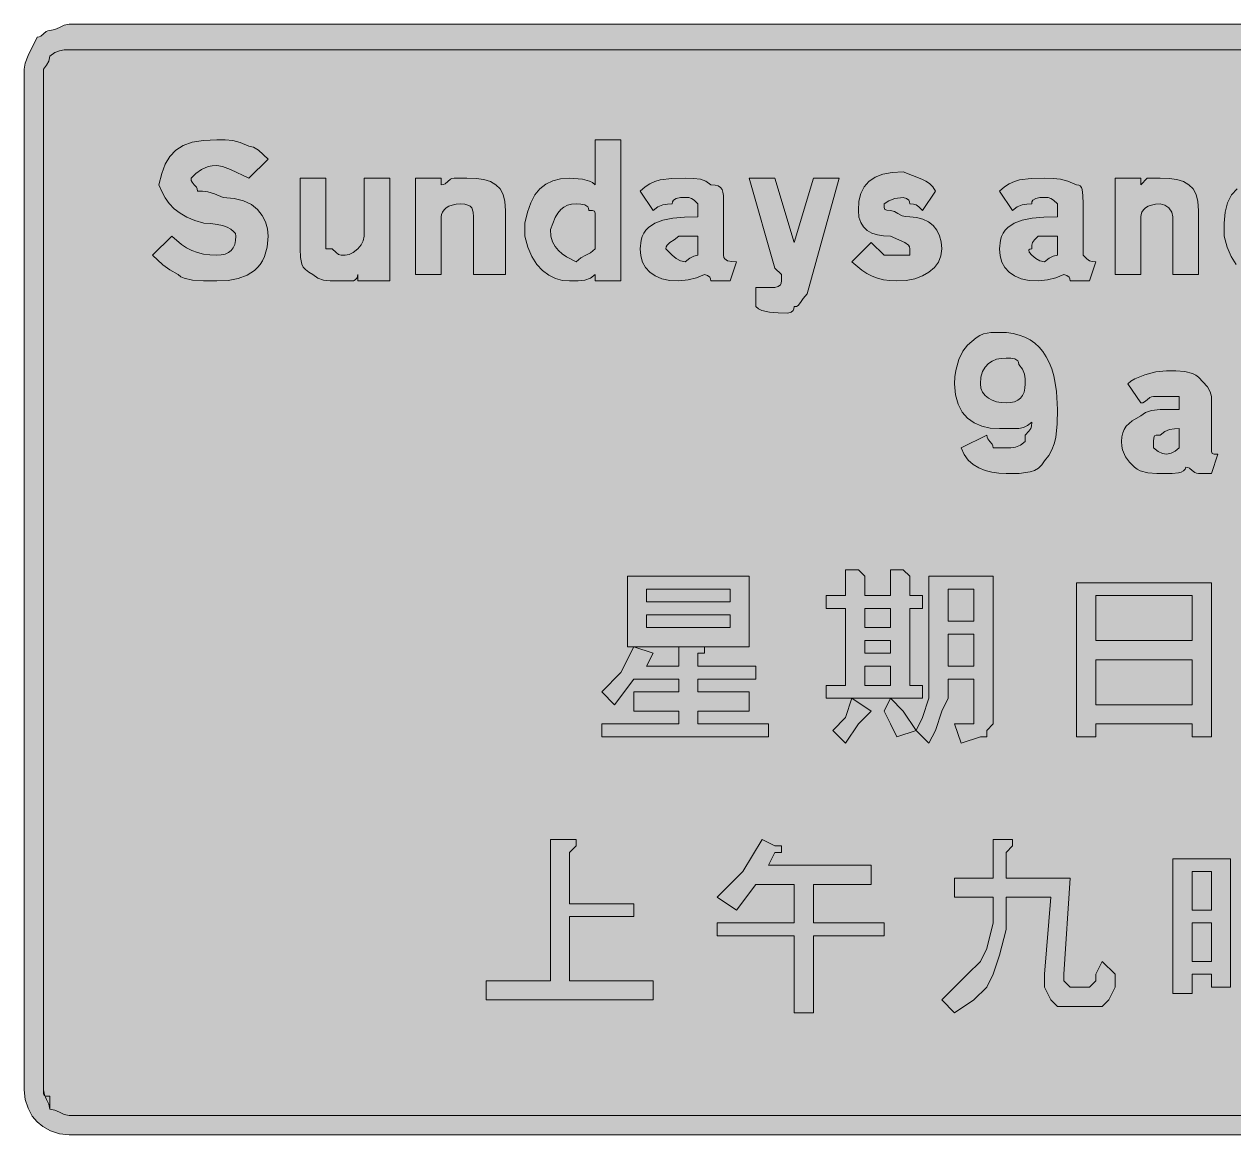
# Model space of a CAD drawing. Header units: metres. Extents: x 12 to 556, y 31 to 238.
# Drawn here: x 12.2 to 238.3, y 30.7 to 238.3 of the extents above; entities that cross this region are included whole.
import ezdxf

# ---------------------------------------------------------------- set-up
doc = ezdxf.new("R2010")
doc.units = ezdxf.units.M
doc.layers.add('FILL_BLACK_000000', color=7, linetype='Continuous', true_color=0x000000)
doc.layers.add('FILL_WHITE_FFFFFF', color=7, linetype='Continuous', true_color=0xffffff)

msp = doc.modelspace()

# ---------------------------------------------------------------- hatches: boundary and pattern name
at = {"layer": 'FILL_BLACK_000000', "true_color": 0x000000}
h = msp.add_hatch(color=7, dxfattribs=at)
h.dxf.hatch_style = 1
h.paths.add_polyline_path([(548.25, 238.13), (549.15, 237.72), (550.05, 237.31), (550.95, 237.12), (551.7, 236.52), (552.47, 236.11), (553.35, 235.92), (554.04, 235.02), (554.4, 234.12), (554.53, 233.22), (554.55, 232.32), (555.24, 231.44), (555.6, 230.67), (555.75, 229.92), (555.75, 39.12), (555.54, 37.34), (555, 35.67), (554.23, 34.23), (553.35, 33.12), (552.24, 32.24), (550.8, 31.47), (549.13, 30.93), (547.35, 30.72), (20.55, 30.72), (18.77, 30.93), (17.1, 31.47), (15.66, 32.24), (14.55, 33.12), (13.67, 34.23), (12.9, 35.67), (12.36, 37.34), (12.15, 39.12), (12.15, 229.92), (12.36, 231.03), (12.9, 232.47), (14.55, 235.92), (14.95, 235.97), (15.26, 236.11), (15.75, 236.52), (16.24, 236.93), (16.55, 237.07), (16.95, 237.12), (17.85, 237.31), (18.75, 237.72), (19.65, 238.13), (20.55, 238.32), (547.35, 238.32), (548.25, 238.13)])
h.paths.add_polyline_path([(18.75, 233.37), (17.85, 233.01), (16.95, 232.32), (16.76, 231.44), (16.35, 230.67), (15.75, 229.92), (15.75, 39.12), (15.77, 38.43), (15.9, 38.07), (16.26, 37.94), (16.95, 37.92), (16.95, 35.52), (17.85, 35.33), (18.75, 34.92), (19.65, 34.51), (20.55, 34.32), (547.35, 34.32), (548.55, 35.52), (549.75, 35.52), (550.44, 36.42), (550.8, 37.32), (550.93, 38.22), (550.95, 39.12), (550.95, 229.92), (550.8, 230.67), (550.44, 231.44), (549.75, 232.32), (549.7, 232.72), (549.54, 233.01), (549, 233.37), (548.23, 233.5), (547.35, 233.52), (20.55, 233.52), (19.65, 233.5), (18.75, 233.37)], flags=16)
h = msp.add_hatch(color=7, dxfattribs=at)
h.dxf.hatch_style = 1
h.paths.add_polyline_path([(43.4, 209.12), (43.54, 208.81), (43.95, 208.32), (44.36, 207.83), (44.5, 207.52), (44.55, 207.12), (45.47, 207.1), (46.5, 206.97), (47.76, 206.61), (49.35, 205.92), (51.43, 205.76), (53.19, 205.3), (54.64, 204.59), (55.8, 203.67), (56.67, 202.58), (57.28, 201.36), (57.64, 200.06), (57.75, 198.72), (57.58, 196.64), (57.09, 194.88), (56.73, 194.11), (56.29, 193.43), (55.78, 192.81), (55.2, 192.27), (53.82, 191.4), (52.18, 190.79), (50.29, 190.43), (48.15, 190.32), (45.67, 190.34), (43.65, 190.47), (42.07, 190.83), (41.46, 191.12), (40.95, 191.52), (39.36, 192.42), (38.1, 193.32), (36.15, 195.12), (39.75, 198.72), (41.57, 197.14), (42.51, 196.53), (43.5, 196.02), (44.54, 195.63), (45.66, 195.34), (46.85, 195.18), (48.15, 195.12), (48.99, 195.18), (49.72, 195.34), (50.34, 195.63), (50.85, 196.02), (51.24, 196.53), (51.52, 197.14), (51.69, 197.88), (51.75, 198.72), (51.64, 199.17), (51.32, 199.6), (50.8, 200.01), (50.1, 200.37), (49.23, 200.68), (48.21, 200.91), (47.04, 201.07), (45.75, 201.12), (44.06, 201.63), (42.58, 202.24), (41.3, 202.98), (40.2, 203.82), (39.27, 204.78), (38.49, 205.84), (37.86, 207.03), (37.35, 208.32), (37.86, 210.4), (38.53, 212.16), (39.4, 213.61), (40.5, 214.77), (41.89, 215.64), (43.59, 216.25), (45.67, 216.61), (48.15, 216.72), (49.76, 216.7), (51.15, 216.57), (52.54, 216.21), (54.15, 215.52), (55.05, 215.31), (55.95, 214.77), (57.75, 213.12), (54.15, 209.52), (50.7, 211.17), (49.26, 211.71), (48.15, 211.92), (47.3, 211.87), (46.56, 211.71), (45.3, 211.17), (44.27, 210.4), (43.35, 209.52), (43.4, 209.12)])
h = msp.add_hatch(color=7, dxfattribs=at)
h.dxf.hatch_style = 1
h.paths.add_polyline_path([(123.75, 216.72), (123.75, 190.32), (118.95, 190.32), (118.95, 191.52), (118.03, 190.83), (117, 190.47), (115.74, 190.34), (114.15, 190.32), (112.8, 190.43), (111.49, 190.79), (110.23, 191.4), (109.05, 192.27), (107.99, 193.43), (107.06, 194.88), (106.31, 196.64), (105.75, 198.72), (105.75, 199.92), (105.75, 201.12), (106.26, 203.2), (106.89, 204.96), (107.67, 206.41), (108.6, 207.57), (109.7, 208.44), (110.98, 209.05), (112.46, 209.41), (114.15, 209.52), (116.55, 209.37), (117.86, 209.01), (118.45, 208.72), (118.95, 208.32), (118.95, 216.72), (123.75, 216.72)])
h.paths.add_polyline_path([(118.95, 202.32), (118.93, 203.01), (118.8, 203.37), (118.44, 203.5), (117.75, 203.52), (117.7, 203.92), (117.54, 204.21), (117, 204.57), (116.23, 204.7), (115.35, 204.72), (114.5, 204.66), (113.76, 204.48), (113.09, 204.15), (112.5, 203.67), (111.96, 203.02), (111.47, 202.19), (110.55, 199.92), (110.66, 198.68), (110.96, 197.63), (111.44, 196.76), (112.05, 196.02), (112.78, 195.4), (113.59, 194.86), (115.35, 193.92), (116.25, 194.63), (117.15, 195.12), (118.05, 195.61), (118.95, 196.32), (118.95, 201.12), (118.95, 202.32)], flags=16)
h = msp.add_hatch(color=7, dxfattribs=at)
h.dxf.hatch_style = 1
h.paths.add_polyline_path([(254.55, 216.72), (254.55, 190.32), (249.75, 190.32), (249.75, 191.52), (248.83, 190.83), (247.8, 190.47), (246.54, 190.34), (244.95, 190.32), (243.6, 190.43), (242.29, 190.79), (241.03, 191.4), (239.85, 192.27), (238.79, 193.43), (237.86, 194.88), (237.11, 196.64), (236.55, 198.72), (236.55, 199.92), (236.55, 201.12), (236.71, 203.2), (237.19, 204.96), (237.94, 206.41), (238.95, 207.57), (240.18, 208.44), (241.61, 209.05), (243.21, 209.41), (244.95, 209.52), (245.87, 209.5), (246.9, 209.37), (248.16, 209.01), (249.75, 208.32), (249.75, 216.72), (254.55, 216.72)])
h.paths.add_polyline_path([(249.75, 202.32), (249.7, 202.72), (249.56, 203.01), (249.15, 203.37), (248.55, 203.52), (247.84, 204.21), (247.35, 204.57), (246.86, 204.7), (246.15, 204.72), (244.91, 204.66), (243.88, 204.48), (243.05, 204.15), (242.4, 203.67), (241.92, 203.02), (241.59, 202.19), (241.41, 201.16), (241.35, 199.92), (241.41, 198.68), (241.59, 197.63), (241.92, 196.76), (242.4, 196.02), (243.05, 195.4), (243.88, 194.86), (244.91, 194.37), (246.15, 193.92), (247.05, 194.63), (247.95, 195.12), (248.85, 195.61), (249.75, 196.32), (249.75, 201.12), (249.75, 202.32)], flags=16)
h = msp.add_hatch(color=7, dxfattribs=at)
h.dxf.hatch_style = 1
h.paths.add_polyline_path([(183.59, 195.03), (183.11, 193.86), (182.36, 192.84), (181.35, 191.97), (180.12, 191.27), (178.69, 190.75), (177.09, 190.43), (175.35, 190.32), (174.05, 190.38), (172.86, 190.54), (171.74, 190.83), (170.7, 191.22), (169.71, 191.73), (168.77, 192.34), (166.95, 193.92), (170.55, 197.52), (172.95, 195.12), (175.35, 195.12), (177.75, 195.12), (177.75, 196.32), (177.69, 196.72), (177.52, 197.03), (176.85, 197.52), (174.15, 198.72), (172.86, 198.78), (171.69, 198.96), (170.67, 199.29), (169.8, 199.77), (169.1, 200.42), (168.58, 201.25), (168.26, 202.28), (168.15, 203.52), (168.26, 205.21), (168.62, 206.67), (169.23, 207.91), (170.1, 208.92), (171.26, 209.71), (172.71, 210.27), (174.47, 210.61), (176.55, 210.72), (180, 209.37), (180.76, 209), (181.44, 208.53), (182.05, 207.91), (182.55, 207.12), (180.15, 203.52), (179.44, 204.21), (178.95, 204.57), (178.46, 204.7), (177.75, 204.72), (177.7, 205.12), (177.56, 205.41), (177.15, 205.77), (176.55, 205.92), (174.97, 205.73), (173.85, 205.32), (172.95, 204.72), (172.97, 204.03), (173.1, 203.67), (173.46, 203.54), (174.15, 203.52), (174.88, 203.33), (175.5, 202.92), (176.34, 202.51), (176.96, 202.37), (177.75, 202.32), (179.04, 202.21), (180.21, 201.89), (181.23, 201.37), (182.1, 200.67), (182.8, 199.8), (183.32, 198.78), (183.64, 197.61), (183.75, 196.32), (183.59, 195.03)])
h = msp.add_hatch(color=7, dxfattribs=at)
h.dxf.hatch_style = 1
h.paths.add_polyline_path([(80.55, 209.52), (80.55, 190.32), (74.55, 190.32), (74.55, 191.52), (74.4, 190.92), (74.04, 190.51), (73.75, 190.37), (73.35, 190.32), (70.95, 190.32), (69.36, 190.34), (68.1, 190.47), (67.07, 190.83), (66.15, 191.52), (65.36, 191.97), (64.76, 192.44), (64.34, 192.93), (64.05, 193.47), (63.79, 194.73), (63.75, 196.32), (63.75, 209.52), (68.55, 209.52), (68.55, 197.52), (68.55, 196.32), (69.75, 196.32), (70.46, 195.63), (70.95, 195.27), (71.44, 195.14), (72.15, 195.12), (72.9, 195.27), (73.67, 195.63), (74.55, 196.32), (75.15, 197.07), (75.56, 197.84), (75.75, 198.72), (75.75, 209.52), (80.55, 209.52)])
h = msp.add_hatch(color=7, dxfattribs=at)
h.dxf.hatch_style = 1
h.paths.add_polyline_path([(96.15, 191.52), (96.15, 201.12), (96.15, 202.32), (96.11, 203.2), (95.85, 203.97), (95.56, 204.28), (95.14, 204.51), (94.54, 204.67), (93.75, 204.72), (92.91, 204.67), (92.17, 204.51), (91.56, 204.28), (91.05, 203.97), (90.66, 203.61), (90.37, 203.2), (90.21, 202.77), (90.15, 202.32), (90.15, 191.52), (85.35, 191.52), (85.35, 209.52), (90.15, 209.52), (90.15, 208.32), (90.55, 208.37), (90.86, 208.51), (91.35, 208.92), (91.84, 209.33), (92.15, 209.47), (92.55, 209.52), (94.95, 209.52), (96.64, 209.46), (98.1, 209.26), (99.34, 208.89), (100.35, 208.32), (101.14, 207.53), (101.7, 206.48), (102.04, 205.16), (102.15, 203.52), (102.15, 191.52), (96.15, 191.52)])
h = msp.add_hatch(color=7, dxfattribs=at)
h.dxf.hatch_style = 1
h.paths.add_polyline_path([(140.55, 190.32), (140.5, 190.72), (140.36, 191.01), (139.95, 191.37), (139.35, 191.52), (137.85, 190.92), (136.31, 190.51), (134.55, 190.32), (132.86, 190.43), (131.4, 190.75), (130.16, 191.27), (129.15, 191.97), (128.36, 192.84), (127.8, 193.86), (127.46, 195.03), (127.35, 196.32), (127.52, 197.96), (127.73, 198.66), (128.02, 199.28), (128.4, 199.84), (128.87, 200.33), (130.05, 201.12), (131.57, 201.69), (133.42, 202.06), (135.62, 202.26), (138.15, 202.32), (138.15, 203.52), (138.15, 204.72), (137.44, 205.41), (136.95, 205.77), (136.46, 205.9), (135.75, 205.92), (134.87, 205.9), (134.1, 205.77), (133.56, 205.41), (133.4, 205.12), (133.35, 204.72), (132.45, 204.7), (131.55, 204.57), (130.65, 204.21), (129.75, 203.52), (127.35, 207.12), (128.25, 207.91), (129.17, 208.51), (130.11, 208.93), (131.1, 209.22), (133.26, 209.48), (135.75, 209.52), (137.34, 209.5), (138.6, 209.37), (139.63, 209.01), (140.55, 208.32), (141.34, 208.26), (141.94, 208.09), (142.36, 207.81), (142.65, 207.42), (142.82, 206.91), (142.91, 206.29), (142.95, 204.72), (142.95, 195.12), (143, 194.72), (143.16, 194.43), (143.7, 194.07), (144.47, 193.94), (145.35, 193.92), (144.15, 190.32), (140.55, 190.32)])
h.paths.add_polyline_path([(134.1, 194.52), (134.87, 194.11), (135.75, 193.92), (136.63, 194.61), (137.4, 194.97), (138.15, 195.12), (138.15, 198.72), (134.55, 198.72), (133.67, 198.01), (132.9, 197.52), (132.36, 197.03), (132.2, 196.72), (132.15, 196.32), (133.35, 195.12), (134.1, 194.52)], flags=16)
h = msp.add_hatch(color=7, dxfattribs=at)
h.dxf.hatch_style = 1
h.paths.add_polyline_path([(158.55, 187.92), (157.84, 187.04), (157.35, 186.27), (156.86, 185.73), (156.55, 185.57), (156.15, 185.52), (156.1, 185.12), (155.96, 184.83), (155.55, 184.47), (154.95, 184.32), (153.17, 184.34), (151.5, 184.47), (150.06, 184.83), (149.45, 185.12), (148.95, 185.52), (148.95, 189.12), (151.35, 189.12), (152.55, 189.12), (153.15, 189.27), (153.56, 189.63), (153.7, 189.92), (153.75, 190.32), (153.75, 191.52), (152.55, 192.72), (147.75, 209.52), (152.55, 209.52), (156.15, 197.52), (159.75, 209.52), (164.55, 209.52), (158.55, 187.92)])
h = msp.add_hatch(color=7, dxfattribs=at)
h.dxf.hatch_style = 1
h.paths.add_polyline_path([(207.75, 190.32), (207.7, 190.72), (207.56, 191.01), (207.15, 191.37), (206.55, 191.52), (205.05, 190.92), (203.51, 190.51), (201.75, 190.32), (200.06, 190.43), (198.6, 190.75), (197.36, 191.27), (196.35, 191.97), (195.56, 192.84), (195, 193.86), (194.66, 195.03), (194.55, 196.32), (194.72, 197.96), (194.93, 198.66), (195.22, 199.28), (195.6, 199.84), (196.07, 200.33), (197.25, 201.12), (198.77, 201.69), (200.62, 202.06), (202.82, 202.26), (205.35, 202.32), (205.35, 203.52), (205.35, 204.72), (204.64, 205.41), (204.15, 205.77), (203.66, 205.9), (202.95, 205.92), (202.07, 205.9), (201.3, 205.77), (200.76, 205.41), (200.6, 205.12), (200.55, 204.72), (199.65, 204.7), (198.75, 204.57), (197.85, 204.21), (196.95, 203.52), (194.55, 207.12), (195.45, 207.91), (196.37, 208.51), (197.31, 208.93), (198.3, 209.22), (200.46, 209.48), (202.95, 209.52), (204.56, 209.5), (205.95, 209.37), (207.34, 209.01), (208.95, 208.32), (209.35, 208.26), (209.64, 208.09), (209.86, 207.81), (210, 207.42), (210.13, 206.29), (210.15, 204.72), (210.15, 195.12), (210.86, 194.43), (211.35, 194.07), (211.84, 193.94), (212.55, 193.92), (211.35, 190.32), (207.75, 190.32)])
h.paths.add_polyline_path([(200.04, 196.13), (200.1, 195.72), (200.55, 195.12), (201.3, 194.52), (202.07, 194.11), (202.95, 193.92), (203.83, 194.61), (204.6, 194.97), (205.35, 195.12), (205.35, 198.72), (201.75, 198.72), (201.06, 198.01), (200.7, 197.52), (200.57, 197.03), (200.55, 196.32), (200.21, 196.27), (200.04, 196.13)], flags=16)
h = msp.add_hatch(color=7, dxfattribs=at)
h.dxf.hatch_style = 1
h.paths.add_polyline_path([(226.95, 191.52), (226.95, 201.12), (226.95, 202.32), (226.74, 203.2), (226.2, 203.97), (225.43, 204.51), (224.55, 204.72), (223.71, 204.67), (222.97, 204.51), (222.36, 204.28), (221.85, 203.97), (221.46, 203.61), (221.17, 203.2), (221.01, 202.77), (220.95, 202.32), (220.95, 191.52), (216.15, 191.52), (216.15, 209.52), (220.95, 209.52), (220.95, 208.32), (222.15, 209.52), (224.55, 209.52), (226.24, 209.46), (227.7, 209.26), (228.94, 208.89), (229.95, 208.32), (230.74, 207.53), (231.3, 206.48), (231.64, 205.16), (231.75, 203.52), (231.75, 191.52), (226.95, 191.52)])
h = msp.add_hatch(color=7, dxfattribs=at)
h.dxf.hatch_style = 1
h.paths.add_polyline_path([(192.2, 161.12), (192.34, 160.81), (192.75, 160.32), (193.16, 159.83), (193.3, 159.52), (193.35, 159.12), (195.75, 159.12), (196.65, 159.14), (197.55, 159.27), (198.45, 159.63), (199.35, 160.32), (199.35, 161.52), (200.04, 162.23), (200.4, 162.72), (200.53, 163.21), (200.55, 163.92), (199.8, 163.32), (199.03, 162.91), (198.15, 162.72), (194.55, 162.72), (192.81, 162.83), (191.21, 163.19), (189.78, 163.8), (188.55, 164.67), (187.54, 165.83), (186.79, 167.28), (186.31, 169.04), (186.15, 171.12), (186.2, 172.41), (186.36, 173.59), (186.9, 175.62), (187.67, 177.19), (188.55, 178.32), (190.16, 179.71), (190.87, 180.13), (191.55, 180.42), (192.94, 180.68), (194.55, 180.72), (195.86, 180.66), (197.08, 180.49), (198.22, 180.21), (199.27, 179.82), (200.25, 179.31), (201.13, 178.69), (201.93, 177.96), (202.65, 177.12), (203.28, 176.16), (203.83, 175.09), (204.3, 173.91), (204.67, 172.62), (204.97, 171.21), (205.18, 169.69), (205.35, 166.32), (205.31, 163.64), (205.05, 161.07), (204.76, 159.86), (204.34, 158.73), (203.74, 157.67), (202.95, 156.72), (202.44, 155.93), (201.82, 155.33), (201.09, 154.91), (200.25, 154.62), (198.22, 154.36), (195.75, 154.32), (194.4, 154.38), (193.09, 154.56), (191.83, 154.89), (190.65, 155.37), (189.59, 156.02), (188.66, 156.85), (187.91, 157.88), (187.35, 159.12), (192.15, 161.52), (192.2, 161.12)])
h.paths.add_polyline_path([(193.99, 175.68), (193.18, 175.35), (192.45, 174.87), (191.84, 174.22), (191.36, 173.39), (191.06, 172.36), (190.95, 171.12), (191.06, 170.28), (191.36, 169.54), (191.84, 168.93), (192.45, 168.42), (193.18, 168.03), (193.99, 167.74), (194.85, 167.58), (195.75, 167.52), (196.59, 167.58), (197.32, 167.74), (197.94, 168.03), (198.45, 168.42), (198.84, 168.93), (199.12, 169.54), (199.29, 170.28), (199.35, 171.12), (199.33, 172.02), (199.2, 172.92), (198.84, 173.82), (198.15, 174.72), (198.1, 175.12), (197.94, 175.41), (197.4, 175.77), (196.63, 175.9), (195.75, 175.92), (194.85, 175.86), (193.99, 175.68)], flags=16)
h = msp.add_hatch(color=7, dxfattribs=at)
h.dxf.hatch_style = 1
h.paths.add_polyline_path([(231.75, 154.32), (231.35, 154.37), (231.04, 154.51), (230.55, 154.92), (230.06, 155.33), (229.75, 155.47), (229.35, 155.52), (229.24, 155.12), (228.96, 154.83), (228.53, 154.61), (228, 154.47), (226.82, 154.34), (225.75, 154.32), (223.97, 154.34), (222.3, 154.47), (220.86, 154.83), (220.25, 155.12), (219.75, 155.52), (218.87, 156.44), (218.1, 157.47), (217.56, 158.73), (217.4, 159.47), (217.35, 160.32), (217.41, 161.17), (217.57, 161.91), (217.86, 162.58), (218.25, 163.17), (218.76, 163.71), (219.37, 164.2), (220.95, 165.12), (221.85, 165.72), (222.97, 166.13), (224.55, 166.32), (228.15, 166.32), (228.15, 167.52), (228.15, 168.72), (226.95, 168.72), (223.35, 168.72), (222.95, 168.67), (222.64, 168.53), (222.15, 168.12), (221.66, 167.71), (221.35, 167.57), (220.95, 167.52), (218.55, 171.12), (219.11, 171.57), (219.84, 172), (221.7, 172.77), (223.78, 173.31), (225.75, 173.52), (227.53, 173.5), (229.2, 173.37), (230.64, 173.01), (231.25, 172.72), (231.75, 172.32), (233.4, 170.52), (233.94, 169.62), (234.15, 168.72), (234.15, 159.12), (234.17, 158.43), (234.3, 158.07), (234.66, 157.94), (235.35, 157.92), (234.15, 154.32), (231.75, 154.32)])
h.paths.add_polyline_path([(224.23, 158.43), (225, 158.07), (225.75, 157.92), (226.63, 158.11), (227.4, 158.52), (228.15, 159.12), (228.15, 162.72), (227.25, 162.7), (226.35, 162.57), (225.45, 162.21), (224.55, 161.52), (223.86, 161.5), (223.5, 161.37), (223.37, 161.01), (223.35, 160.32), (223.35, 159.12), (224.23, 158.43)], flags=16)
h = msp.add_hatch(color=7, dxfattribs=at)
h.dxf.hatch_style = 1
h.paths.add_polyline_path([(169.35, 135.12), (169.35, 133.92), (169.35, 131.52), (174.15, 131.52), (174.15, 136.32), (176.55, 136.32), (177.75, 135.12), (177.75, 133.92), (177.75, 131.52), (180.15, 131.52), (180.15, 129.12), (177.75, 129.12), (177.75, 114.72), (180.15, 114.72), (180.15, 112.32), (162.15, 112.32), (162.15, 114.72), (165.75, 114.72), (165.75, 129.12), (162.15, 129.12), (162.15, 131.52), (165.75, 131.52), (165.75, 136.32), (168.15, 136.32), (169.35, 135.12)])
h.paths.add_polyline_path([(169.35, 120.72), (174.15, 120.72), (174.15, 123.12), (169.35, 123.12), (169.35, 120.72)], flags=16)
h.paths.add_polyline_path([(169.35, 118.32), (169.35, 114.72), (174.15, 114.72), (174.15, 118.32), (169.35, 118.32)], flags=16)
h.paths.add_polyline_path([(174.15, 129.12), (169.35, 129.12), (169.35, 125.52), (174.15, 125.52), (174.15, 129.12)], flags=16)
h = msp.add_hatch(color=7, dxfattribs=at)
h.dxf.hatch_style = 1
h.paths.add_polyline_path([(124.95, 135.12), (147.75, 135.12), (147.75, 121.92), (124.95, 121.92), (124.95, 135.12)])
h.paths.add_polyline_path([(128.55, 132.72), (128.55, 130.32), (144.15, 130.32), (144.15, 132.72), (128.55, 132.72)], flags=16)
h.paths.add_polyline_path([(144.15, 127.92), (128.55, 127.92), (128.55, 125.52), (144.15, 125.52), (144.15, 127.92)], flags=16)
h = msp.add_hatch(color=7, dxfattribs=at)
h.dxf.hatch_style = 1
h.paths.add_polyline_path([(193.35, 107.52), (192.15, 106.32), (192.15, 105.12), (190.95, 105.12), (187.35, 103.92), (186.15, 107.52), (188.55, 107.52), (189.75, 107.52), (189.75, 108.72), (189.75, 115.92), (184.95, 115.92), (184.95, 112.32), (183.75, 109.92), (182.55, 106.32), (181.35, 103.92), (178.95, 106.32), (180.15, 108.72), (181.35, 112.32), (181.35, 115.92), (181.35, 120.72), (181.35, 135.12), (193.35, 135.12), (193.35, 108.72), (193.35, 107.52)])
h.paths.add_polyline_path([(184.95, 124.32), (184.95, 118.32), (189.75, 118.32), (189.75, 124.32), (184.95, 124.32)], flags=16)
h.paths.add_polyline_path([(189.75, 132.72), (184.95, 132.72), (184.95, 126.72), (189.75, 126.72), (189.75, 132.72)], flags=16)
h = msp.add_hatch(color=7, dxfattribs=at)
h.dxf.hatch_style = 1
h.paths.add_polyline_path([(234.15, 105.12), (230.55, 105.12), (230.55, 107.52), (212.55, 107.52), (212.55, 105.12), (208.95, 105.12), (208.95, 133.92), (234.15, 133.92), (234.15, 105.12)])
h.paths.add_polyline_path([(212.55, 119.52), (212.55, 111.12), (230.55, 111.12), (230.55, 119.52), (212.55, 119.52)], flags=16)
h.paths.add_polyline_path([(230.55, 131.52), (212.55, 131.52), (212.55, 123.12), (230.55, 123.12), (230.55, 131.52)], flags=16)
h = msp.add_hatch(color=7, dxfattribs=at)
h.dxf.hatch_style = 1
h.paths.add_polyline_path([(128.55, 118.32), (134.55, 118.32), (134.55, 121.92), (138.15, 121.92), (139.35, 121.92), (139.35, 120.72), (138.15, 120.72), (138.15, 118.32), (148.95, 118.32), (148.95, 115.92), (138.15, 115.92), (138.15, 113.52), (147.75, 113.52), (147.75, 109.92), (138.15, 109.92), (138.15, 107.52), (151.35, 107.52), (151.35, 105.12), (120.15, 105.12), (120.15, 107.52), (134.55, 107.52), (134.55, 109.92), (126.15, 109.92), (126.15, 113.52), (134.55, 113.52), (134.55, 115.92), (126.15, 115.92), (122.55, 111.12), (120.15, 113.52), (123.75, 117.12), (126.15, 121.92), (129.75, 120.72), (128.55, 118.32)])
h = msp.add_hatch(color=7, dxfattribs=at)
h.dxf.hatch_style = 1
h.paths.add_polyline_path([(165.75, 108.72), (166.95, 112.32), (170.55, 109.92), (168.15, 107.52), (165.75, 103.92), (163.35, 106.32), (165.75, 108.72)])
h = msp.add_hatch(color=7, dxfattribs=at)
h.dxf.hatch_style = 1
h.paths.add_polyline_path([(176.55, 109.92), (178.95, 106.32), (175.35, 105.12), (174.15, 107.52), (172.95, 109.92), (174.15, 112.32), (176.55, 109.92)])
h = msp.add_hatch(color=7, dxfattribs=at)
h.dxf.hatch_style = 1
h.paths.add_polyline_path([(115.35, 85.92), (115.35, 84.72), (114.15, 83.52), (114.15, 73.92), (126.15, 73.92), (126.15, 71.52), (114.15, 71.52), (114.15, 59.52), (129.75, 59.52), (129.75, 55.92), (98.55, 55.92), (98.55, 59.52), (110.55, 59.52), (110.55, 85.92), (114.15, 85.92), (115.35, 85.92)])
h = msp.add_hatch(color=7, dxfattribs=at)
h.dxf.hatch_style = 1
h.paths.add_polyline_path([(146.55, 79.92), (150.15, 85.92), (152.55, 84.72), (153.75, 84.72), (153.75, 83.52), (152.55, 83.52), (151.35, 81.12), (170.55, 81.12), (170.55, 77.52), (159.75, 77.52), (159.75, 70.32), (172.95, 70.32), (172.95, 67.92), (159.75, 67.92), (159.75, 53.52), (156.15, 53.52), (156.15, 67.92), (141.75, 67.92), (141.75, 70.32), (156.15, 70.32), (156.15, 77.52), (148.95, 77.52), (145.35, 72.72), (141.75, 75.12), (146.55, 79.92)])
h = msp.add_hatch(color=7, dxfattribs=at)
h.dxf.hatch_style = 1
h.paths.add_polyline_path([(193.35, 78.72), (193.35, 85.92), (195.75, 85.92), (196.95, 85.92), (196.95, 84.72), (195.75, 83.52), (195.75, 78.72), (207.75, 78.72), (206.55, 60.72), (206.55, 59.52), (207.75, 58.32), (210.15, 58.32), (211.35, 58.32), (212.55, 59.52), (212.55, 60.72), (213.75, 63.12), (216.15, 60.72), (216.15, 58.32), (214.95, 55.92), (213.75, 54.72), (211.35, 54.72), (207.75, 54.72), (205.35, 54.72), (204.15, 55.92), (202.95, 58.32), (202.95, 60.72), (204.15, 75.12), (195.75, 75.12), (195.75, 69.12), (194.55, 64.32), (193.35, 60.72), (192.15, 58.32), (189.75, 55.92), (186.15, 53.52), (183.75, 55.92), (186.15, 58.32), (188.55, 60.72), (190.95, 63.12), (192.15, 65.52), (193.35, 70.32), (193.35, 75.12), (186.15, 75.12), (186.15, 78.72), (193.35, 78.72)])
h = msp.add_hatch(color=7, dxfattribs=at)
h.dxf.hatch_style = 1
h.paths.add_polyline_path([(234.15, 58.32), (234.15, 60.72), (230.55, 60.72), (230.55, 57.12), (226.95, 57.12), (226.95, 58.32), (226.95, 82.32), (237.75, 82.32), (237.75, 58.32), (234.15, 58.32)])
h.paths.add_polyline_path([(230.55, 79.92), (230.55, 72.72), (234.15, 72.72), (234.15, 79.92), (230.55, 79.92)], flags=16)
h.paths.add_polyline_path([(234.15, 70.32), (230.55, 70.32), (230.55, 63.12), (234.15, 63.12), (234.15, 70.32)], flags=16)
at = {"layer": 'FILL_WHITE_FFFFFF', "true_color": 0xffffff}
h = msp.add_hatch(color=7, dxfattribs=at)
h.dxf.hatch_style = 1
h.paths.add_polyline_path([(547.35, 233.52), (548.55, 233.52), (548.95, 233.47), (549.24, 233.33), (549.6, 232.92), (549.75, 232.32), (550.15, 232.27), (550.44, 232.13), (550.8, 231.72), (550.95, 231.12), (550.95, 229.92), (550.95, 39.12), (550.93, 38.22), (550.8, 37.32), (550.44, 36.42), (549.75, 35.52), (548.55, 35.52), (547.35, 34.32), (20.55, 34.32), (19.65, 34.51), (18.75, 34.92), (17.85, 35.33), (16.95, 35.52), (16.76, 36.42), (16.35, 37.32), (15.94, 38.22), (15.75, 39.12), (15.75, 229.92), (16.35, 230.67), (16.76, 231.44), (16.95, 232.32), (17.85, 233.01), (18.75, 233.37), (19.65, 233.5), (20.55, 233.52), (547.35, 233.52)])

# ---------------------------------------------------------------- linework, layer by layer
at = {"layer": 'FILL_BLACK_000000', "lineweight": 0, "true_color": 0x000000}
for points in [[(547.35, 30.72), (20.55, 30.72), (18.77, 30.93), (17.1, 31.47), (15.66, 32.24), (14.55, 33.12), (13.67, 34.23), (12.9, 35.67), (12.36, 37.34), (12.15, 39.12), (12.15, 229.92), (12.36, 231.03), (12.9, 232.47), (14.55, 235.92), (14.95, 235.97), (15.26, 236.11), (15.75, 236.52), (16.24, 236.93), (16.55, 237.07), (16.95, 237.12), (17.85, 237.31), (18.75, 237.72), (19.65, 238.13), (20.55, 238.32), (547.35, 238.32)], [(547.35, 233.52), (20.55, 233.52), (19.65, 233.5), (18.75, 233.37), (17.85, 233.01), (16.95, 232.32), (16.76, 231.44), (16.35, 230.67), (15.75, 229.92), (15.75, 39.12), (15.77, 38.43), (15.9, 38.07), (16.26, 37.94), (16.95, 37.92), (16.95, 35.52), (17.85, 35.33), (18.75, 34.92), (19.65, 34.51), (20.55, 34.32), (547.35, 34.32)], [(238.79, 193.43), (237.86, 194.88), (237.11, 196.64), (236.55, 198.72), (236.55, 199.92), (236.55, 201.12), (236.71, 203.2), (237.19, 204.96), (237.94, 206.41), (238.95, 207.57)]]:
    msp.add_lwpolyline(points, dxfattribs=at)
for points in [[(43.4, 209.12), (43.54, 208.81), (43.95, 208.32), (44.36, 207.83), (44.5, 207.52), (44.55, 207.12), (45.47, 207.1), (46.5, 206.97), (47.76, 206.61), (49.35, 205.92), (51.43, 205.76), (53.19, 205.3), (54.64, 204.59), (55.8, 203.67), (56.67, 202.58), (57.28, 201.36), (57.64, 200.06), (57.75, 198.72), (57.58, 196.64), (57.09, 194.88), (56.73, 194.11), (56.29, 193.43), (55.78, 192.81), (55.2, 192.27), (53.82, 191.4), (52.18, 190.79), (50.29, 190.43), (48.15, 190.32), (45.67, 190.34), (43.65, 190.47), (42.07, 190.83), (41.46, 191.12), (40.95, 191.52), (39.36, 192.42), (38.1, 193.32), (36.15, 195.12), (39.75, 198.72), (41.57, 197.14), (42.51, 196.53), (43.5, 196.02), (44.54, 195.63), (45.66, 195.34), (46.85, 195.18), (48.15, 195.12), (48.99, 195.18), (49.72, 195.34), (50.34, 195.63), (50.85, 196.02), (51.24, 196.53), (51.52, 197.14), (51.69, 197.88), (51.75, 198.72), (51.64, 199.17), (51.32, 199.6), (50.8, 200.01), (50.1, 200.37), (49.23, 200.68), (48.21, 200.91), (47.04, 201.07), (45.75, 201.12), (44.06, 201.63), (42.58, 202.24), (41.3, 202.98), (40.2, 203.82), (39.27, 204.78), (38.49, 205.84), (37.86, 207.03), (37.35, 208.32), (37.86, 210.4), (38.53, 212.16), (39.4, 213.61), (40.5, 214.77), (41.89, 215.64), (43.59, 216.25), (45.67, 216.61), (48.15, 216.72), (49.76, 216.7), (51.15, 216.57), (52.54, 216.21), (54.15, 215.52), (55.05, 215.31), (55.95, 214.77), (57.75, 213.12), (54.15, 209.52), (50.7, 211.17), (49.26, 211.71), (48.15, 211.92), (47.3, 211.87), (46.56, 211.71), (45.3, 211.17), (44.27, 210.4), (43.35, 209.52)], [(123.75, 216.72), (123.75, 190.32), (118.95, 190.32), (118.95, 191.52), (118.03, 190.83), (117, 190.47), (115.74, 190.34), (114.15, 190.32), (112.8, 190.43), (111.49, 190.79), (110.23, 191.4), (109.05, 192.27), (107.99, 193.43), (107.06, 194.88), (106.31, 196.64), (105.75, 198.72), (105.75, 199.92), (105.75, 201.12), (106.26, 203.2), (106.89, 204.96), (107.67, 206.41), (108.6, 207.57), (109.7, 208.44), (110.98, 209.05), (112.46, 209.41), (114.15, 209.52), (116.55, 209.37), (117.86, 209.01), (118.45, 208.72), (118.95, 208.32), (118.95, 216.72)], [(183.59, 195.03), (183.11, 193.86), (182.36, 192.84), (181.35, 191.97), (180.12, 191.27), (178.69, 190.75), (177.09, 190.43), (175.35, 190.32), (174.05, 190.38), (172.86, 190.54), (171.74, 190.83), (170.7, 191.22), (169.71, 191.73), (168.77, 192.34), (166.95, 193.92), (170.55, 197.52), (172.95, 195.12), (175.35, 195.12), (177.75, 195.12), (177.75, 196.32), (177.69, 196.72), (177.52, 197.03), (176.85, 197.52), (174.15, 198.72), (172.86, 198.78), (171.69, 198.96), (170.67, 199.29), (169.8, 199.77), (169.1, 200.42), (168.58, 201.25), (168.26, 202.28), (168.15, 203.52), (168.26, 205.21), (168.62, 206.67), (169.23, 207.91), (170.1, 208.92), (171.26, 209.71), (172.71, 210.27), (174.47, 210.61), (176.55, 210.72), (180, 209.37), (180.76, 209), (181.44, 208.53), (182.05, 207.91), (182.55, 207.12), (180.15, 203.52), (179.44, 204.21), (178.95, 204.57), (178.46, 204.7), (177.75, 204.72), (177.7, 205.12), (177.56, 205.41), (177.15, 205.77), (176.55, 205.92), (174.97, 205.73), (173.85, 205.32), (172.95, 204.72), (172.97, 204.03), (173.1, 203.67), (173.46, 203.54), (174.15, 203.52), (174.88, 203.33), (175.5, 202.92), (176.34, 202.51), (176.96, 202.37), (177.75, 202.32), (179.04, 202.21), (180.21, 201.89), (181.23, 201.37), (182.1, 200.67), (182.8, 199.8), (183.32, 198.78), (183.64, 197.61), (183.75, 196.32)], [(80.55, 209.52), (80.55, 190.32), (74.55, 190.32), (74.55, 191.52), (74.4, 190.92), (74.04, 190.51), (73.75, 190.37), (73.35, 190.32), (70.95, 190.32), (69.36, 190.34), (68.1, 190.47), (67.07, 190.83), (66.15, 191.52), (65.36, 191.97), (64.76, 192.44), (64.34, 192.93), (64.05, 193.47), (63.79, 194.73), (63.75, 196.32), (63.75, 209.52), (68.55, 209.52), (68.55, 197.52), (68.55, 196.32), (69.75, 196.32), (70.46, 195.63), (70.95, 195.27), (71.44, 195.14), (72.15, 195.12), (72.9, 195.27), (73.67, 195.63), (74.55, 196.32), (75.15, 197.07), (75.56, 197.84), (75.75, 198.72), (75.75, 209.52)], [(96.15, 191.52), (96.15, 201.12), (96.15, 202.32), (96.11, 203.2), (95.85, 203.97), (95.56, 204.28), (95.14, 204.51), (94.54, 204.67), (93.75, 204.72), (92.91, 204.67), (92.17, 204.51), (91.56, 204.28), (91.05, 203.97), (90.66, 203.61), (90.37, 203.2), (90.21, 202.77), (90.15, 202.32), (90.15, 191.52), (85.35, 191.52), (85.35, 209.52), (90.15, 209.52), (90.15, 208.32), (90.55, 208.37), (90.86, 208.51), (91.35, 208.92), (91.84, 209.33), (92.15, 209.47), (92.55, 209.52), (94.95, 209.52), (96.64, 209.46), (98.1, 209.26), (99.34, 208.89), (100.35, 208.32), (101.14, 207.53), (101.7, 206.48), (102.04, 205.16), (102.15, 203.52), (102.15, 191.52)], [(140.55, 190.32), (140.5, 190.72), (140.36, 191.01), (139.95, 191.37), (139.35, 191.52), (137.85, 190.92), (136.31, 190.51), (134.55, 190.32), (132.86, 190.43), (131.4, 190.75), (130.16, 191.27), (129.15, 191.97), (128.36, 192.84), (127.8, 193.86), (127.46, 195.03), (127.35, 196.32), (127.52, 197.96), (127.73, 198.66), (128.02, 199.28), (128.4, 199.84), (128.87, 200.33), (130.05, 201.12), (131.57, 201.69), (133.42, 202.06), (135.62, 202.26), (138.15, 202.32), (138.15, 203.52), (138.15, 204.72), (137.44, 205.41), (136.95, 205.77), (136.46, 205.9), (135.75, 205.92), (134.87, 205.9), (134.1, 205.77), (133.56, 205.41), (133.4, 205.12), (133.35, 204.72), (132.45, 204.7), (131.55, 204.57), (130.65, 204.21), (129.75, 203.52), (127.35, 207.12), (128.25, 207.91), (129.17, 208.51), (130.11, 208.93), (131.1, 209.22), (133.26, 209.48), (135.75, 209.52), (137.34, 209.5), (138.6, 209.37), (139.63, 209.01), (140.55, 208.32), (141.34, 208.26), (141.94, 208.09), (142.36, 207.81), (142.65, 207.42), (142.82, 206.91), (142.91, 206.29), (142.95, 204.72), (142.95, 195.12), (143, 194.72), (143.16, 194.43), (143.7, 194.07), (144.47, 193.94), (145.35, 193.92), (144.15, 190.32)], [(158.55, 187.92), (157.84, 187.04), (157.35, 186.27), (156.86, 185.73), (156.55, 185.57), (156.15, 185.52), (156.1, 185.12), (155.96, 184.83), (155.55, 184.47), (154.95, 184.32), (153.17, 184.34), (151.5, 184.47), (150.06, 184.83), (149.45, 185.12), (148.95, 185.52), (148.95, 189.12), (151.35, 189.12), (152.55, 189.12), (153.15, 189.27), (153.56, 189.63), (153.7, 189.92), (153.75, 190.32), (153.75, 191.52), (152.55, 192.72), (147.75, 209.52), (152.55, 209.52), (156.15, 197.52), (159.75, 209.52), (164.55, 209.52)], [(207.75, 190.32), (207.7, 190.72), (207.56, 191.01), (207.15, 191.37), (206.55, 191.52), (205.05, 190.92), (203.51, 190.51), (201.75, 190.32), (200.06, 190.43), (198.6, 190.75), (197.36, 191.27), (196.35, 191.97), (195.56, 192.84), (195, 193.86), (194.66, 195.03), (194.55, 196.32), (194.72, 197.96), (194.93, 198.66), (195.22, 199.28), (195.6, 199.84), (196.07, 200.33), (197.25, 201.12), (198.77, 201.69), (200.62, 202.06), (202.82, 202.26), (205.35, 202.32), (205.35, 203.52), (205.35, 204.72), (204.64, 205.41), (204.15, 205.77), (203.66, 205.9), (202.95, 205.92), (202.07, 205.9), (201.3, 205.77), (200.76, 205.41), (200.6, 205.12), (200.55, 204.72), (199.65, 204.7), (198.75, 204.57), (197.85, 204.21), (196.95, 203.52), (194.55, 207.12), (195.45, 207.91), (196.37, 208.51), (197.31, 208.93), (198.3, 209.22), (200.46, 209.48), (202.95, 209.52), (204.56, 209.5), (205.95, 209.37), (207.34, 209.01), (208.95, 208.32), (209.35, 208.26), (209.64, 208.09), (209.86, 207.81), (210, 207.42), (210.13, 206.29), (210.15, 204.72), (210.15, 195.12), (210.86, 194.43), (211.35, 194.07), (211.84, 193.94), (212.55, 193.92), (211.35, 190.32)], [(226.95, 191.52), (226.95, 201.12), (226.95, 202.32), (226.74, 203.2), (226.2, 203.97), (225.43, 204.51), (224.55, 204.72), (223.71, 204.67), (222.97, 204.51), (222.36, 204.28), (221.85, 203.97), (221.46, 203.61), (221.17, 203.2), (221.01, 202.77), (220.95, 202.32), (220.95, 191.52), (216.15, 191.52), (216.15, 209.52), (220.95, 209.52), (220.95, 208.32), (222.15, 209.52), (224.55, 209.52), (226.24, 209.46), (227.7, 209.26), (228.94, 208.89), (229.95, 208.32), (230.74, 207.53), (231.3, 206.48), (231.64, 205.16), (231.75, 203.52), (231.75, 191.52)], [(118.95, 202.32), (118.93, 203.01), (118.8, 203.37), (118.44, 203.5), (117.75, 203.52), (117.7, 203.92), (117.54, 204.21), (117, 204.57), (116.23, 204.7), (115.35, 204.72), (114.5, 204.66), (113.76, 204.48), (113.09, 204.15), (112.5, 203.67), (111.96, 203.02), (111.47, 202.19), (110.55, 199.92), (110.66, 198.68), (110.96, 197.63), (111.44, 196.76), (112.05, 196.02), (112.78, 195.4), (113.59, 194.86), (115.35, 193.92), (116.25, 194.63), (117.15, 195.12), (118.05, 195.61), (118.95, 196.32), (118.95, 201.12)], [(134.1, 194.52), (134.87, 194.11), (135.75, 193.92), (136.63, 194.61), (137.4, 194.97), (138.15, 195.12), (138.15, 198.72), (134.55, 198.72), (133.67, 198.01), (132.9, 197.52), (132.36, 197.03), (132.2, 196.72), (132.15, 196.32), (133.35, 195.12)], [(200.04, 196.13), (200.1, 195.72), (200.55, 195.12), (201.3, 194.52), (202.07, 194.11), (202.95, 193.92), (203.83, 194.61), (204.6, 194.97), (205.35, 195.12), (205.35, 198.72), (201.75, 198.72), (201.06, 198.01), (200.7, 197.52), (200.57, 197.03), (200.55, 196.32), (200.21, 196.27)], [(192.2, 161.12), (192.34, 160.81), (192.75, 160.32), (193.16, 159.83), (193.3, 159.52), (193.35, 159.12), (195.75, 159.12), (196.65, 159.14), (197.55, 159.27), (198.45, 159.63), (199.35, 160.32), (199.35, 161.52), (200.04, 162.23), (200.4, 162.72), (200.53, 163.21), (200.55, 163.92), (199.8, 163.32), (199.03, 162.91), (198.15, 162.72), (194.55, 162.72), (192.81, 162.83), (191.21, 163.19), (189.78, 163.8), (188.55, 164.67), (187.54, 165.83), (186.79, 167.28), (186.31, 169.04), (186.15, 171.12), (186.2, 172.41), (186.36, 173.59), (186.9, 175.62), (187.67, 177.19), (188.55, 178.32), (190.16, 179.71), (190.87, 180.13), (191.55, 180.42), (192.94, 180.68), (194.55, 180.72), (195.86, 180.66), (197.08, 180.49), (198.22, 180.21), (199.27, 179.82), (200.25, 179.31), (201.13, 178.69), (201.93, 177.96), (202.65, 177.12), (203.28, 176.16), (203.83, 175.09), (204.3, 173.91), (204.67, 172.62), (204.97, 171.21), (205.18, 169.69), (205.35, 166.32), (205.31, 163.64), (205.05, 161.07), (204.76, 159.86), (204.34, 158.73), (203.74, 157.67), (202.95, 156.72), (202.44, 155.93), (201.82, 155.33), (201.09, 154.91), (200.25, 154.62), (198.22, 154.36), (195.75, 154.32), (194.4, 154.38), (193.09, 154.56), (191.83, 154.89), (190.65, 155.37), (189.59, 156.02), (188.66, 156.85), (187.91, 157.88), (187.35, 159.12), (192.15, 161.52)], [(193.99, 175.68), (193.18, 175.35), (192.45, 174.87), (191.84, 174.22), (191.36, 173.39), (191.06, 172.36), (190.95, 171.12), (191.06, 170.28), (191.36, 169.54), (191.84, 168.93), (192.45, 168.42), (193.18, 168.03), (193.99, 167.74), (194.85, 167.58), (195.75, 167.52), (196.59, 167.58), (197.32, 167.74), (197.94, 168.03), (198.45, 168.42), (198.84, 168.93), (199.12, 169.54), (199.29, 170.28), (199.35, 171.12), (199.33, 172.02), (199.2, 172.92), (198.84, 173.82), (198.15, 174.72), (198.1, 175.12), (197.94, 175.41), (197.4, 175.77), (196.63, 175.9), (195.75, 175.92), (194.85, 175.86)], [(231.75, 154.32), (231.35, 154.37), (231.04, 154.51), (230.55, 154.92), (230.06, 155.33), (229.75, 155.47), (229.35, 155.52), (229.24, 155.12), (228.96, 154.83), (228.53, 154.61), (228, 154.47), (226.82, 154.34), (225.75, 154.32), (223.97, 154.34), (222.3, 154.47), (220.86, 154.83), (220.25, 155.12), (219.75, 155.52), (218.87, 156.44), (218.1, 157.47), (217.56, 158.73), (217.4, 159.47), (217.35, 160.32), (217.41, 161.17), (217.57, 161.91), (217.86, 162.58), (218.25, 163.17), (218.76, 163.71), (219.37, 164.2), (220.95, 165.12), (221.85, 165.72), (222.97, 166.13), (224.55, 166.32), (228.15, 166.32), (228.15, 167.52), (228.15, 168.72), (226.95, 168.72), (223.35, 168.72), (222.95, 168.67), (222.64, 168.53), (222.15, 168.12), (221.66, 167.71), (221.35, 167.57), (220.95, 167.52), (218.55, 171.12), (219.11, 171.57), (219.84, 172), (221.7, 172.77), (223.78, 173.31), (225.75, 173.52), (227.53, 173.5), (229.2, 173.37), (230.64, 173.01), (231.25, 172.72), (231.75, 172.32), (233.4, 170.52), (233.94, 169.62), (234.15, 168.72), (234.15, 159.12), (234.17, 158.43), (234.3, 158.07), (234.66, 157.94), (235.35, 157.92), (234.15, 154.32)], [(224.23, 158.43), (225, 158.07), (225.75, 157.92), (226.63, 158.11), (227.4, 158.52), (228.15, 159.12), (228.15, 162.72), (227.25, 162.7), (226.35, 162.57), (225.45, 162.21), (224.55, 161.52), (223.86, 161.5), (223.5, 161.37), (223.37, 161.01), (223.35, 160.32), (223.35, 159.12)], [(169.35, 135.12), (169.35, 133.92), (169.35, 131.52), (174.15, 131.52), (174.15, 136.32), (176.55, 136.32), (177.75, 135.12), (177.75, 133.92), (177.75, 131.52), (180.15, 131.52), (180.15, 129.12), (177.75, 129.12), (177.75, 114.72), (180.15, 114.72), (180.15, 112.32), (162.15, 112.32), (162.15, 114.72), (165.75, 114.72), (165.75, 129.12), (162.15, 129.12), (162.15, 131.52), (165.75, 131.52), (165.75, 136.32), (168.15, 136.32)], [(124.95, 135.12), (147.75, 135.12), (147.75, 121.92), (124.95, 121.92)], [(193.35, 107.52), (192.15, 106.32), (192.15, 105.12), (190.95, 105.12), (187.35, 103.92), (186.15, 107.52), (188.55, 107.52), (189.75, 107.52), (189.75, 108.72), (189.75, 115.92), (184.95, 115.92), (184.95, 112.32), (183.75, 109.92), (182.55, 106.32), (181.35, 103.92), (178.95, 106.32), (180.15, 108.72), (181.35, 112.32), (181.35, 115.92), (181.35, 120.72), (181.35, 135.12), (193.35, 135.12), (193.35, 108.72)], [(234.15, 105.12), (230.55, 105.12), (230.55, 107.52), (212.55, 107.52), (212.55, 105.12), (208.95, 105.12), (208.95, 133.92), (234.15, 133.92)], [(128.55, 132.72), (128.55, 130.32), (144.15, 130.32), (144.15, 132.72)], [(189.75, 132.72), (184.95, 132.72), (184.95, 126.72), (189.75, 126.72)], [(230.55, 131.52), (212.55, 131.52), (212.55, 123.12), (230.55, 123.12)], [(174.15, 129.12), (169.35, 129.12), (169.35, 125.52), (174.15, 125.52)], [(144.15, 127.92), (128.55, 127.92), (128.55, 125.52), (144.15, 125.52)], [(169.35, 120.72), (174.15, 120.72), (174.15, 123.12), (169.35, 123.12)], [(184.95, 124.32), (184.95, 118.32), (189.75, 118.32), (189.75, 124.32)], [(128.55, 118.32), (134.55, 118.32), (134.55, 121.92), (138.15, 121.92), (139.35, 121.92), (139.35, 120.72), (138.15, 120.72), (138.15, 118.32), (148.95, 118.32), (148.95, 115.92), (138.15, 115.92), (138.15, 113.52), (147.75, 113.52), (147.75, 109.92), (138.15, 109.92), (138.15, 107.52), (151.35, 107.52), (151.35, 105.12), (120.15, 105.12), (120.15, 107.52), (134.55, 107.52), (134.55, 109.92), (126.15, 109.92), (126.15, 113.52), (134.55, 113.52), (134.55, 115.92), (126.15, 115.92), (122.55, 111.12), (120.15, 113.52), (123.75, 117.12), (126.15, 121.92), (129.75, 120.72)], [(169.35, 118.32), (169.35, 114.72), (174.15, 114.72), (174.15, 118.32)], [(212.55, 119.52), (212.55, 111.12), (230.55, 111.12), (230.55, 119.52)], [(165.75, 108.72), (166.95, 112.32), (170.55, 109.92), (168.15, 107.52), (165.75, 103.92), (163.35, 106.32)], [(176.55, 109.92), (178.95, 106.32), (175.35, 105.12), (174.15, 107.52), (172.95, 109.92), (174.15, 112.32)], [(115.35, 85.92), (115.35, 84.72), (114.15, 83.52), (114.15, 73.92), (126.15, 73.92), (126.15, 71.52), (114.15, 71.52), (114.15, 59.52), (129.75, 59.52), (129.75, 55.92), (98.55, 55.92), (98.55, 59.52), (110.55, 59.52), (110.55, 85.92), (114.15, 85.92)], [(146.55, 79.92), (150.15, 85.92), (152.55, 84.72), (153.75, 84.72), (153.75, 83.52), (152.55, 83.52), (151.35, 81.12), (170.55, 81.12), (170.55, 77.52), (159.75, 77.52), (159.75, 70.32), (172.95, 70.32), (172.95, 67.92), (159.75, 67.92), (159.75, 53.52), (156.15, 53.52), (156.15, 67.92), (141.75, 67.92), (141.75, 70.32), (156.15, 70.32), (156.15, 77.52), (148.95, 77.52), (145.35, 72.72), (141.75, 75.12)], [(193.35, 78.72), (193.35, 85.92), (195.75, 85.92), (196.95, 85.92), (196.95, 84.72), (195.75, 83.52), (195.75, 78.72), (207.75, 78.72), (206.55, 60.72), (206.55, 59.52), (207.75, 58.32), (210.15, 58.32), (211.35, 58.32), (212.55, 59.52), (212.55, 60.72), (213.75, 63.12), (216.15, 60.72), (216.15, 58.32), (214.95, 55.92), (213.75, 54.72), (211.35, 54.72), (207.75, 54.72), (205.35, 54.72), (204.15, 55.92), (202.95, 58.32), (202.95, 60.72), (204.15, 75.12), (195.75, 75.12), (195.75, 69.12), (194.55, 64.32), (193.35, 60.72), (192.15, 58.32), (189.75, 55.92), (186.15, 53.52), (183.75, 55.92), (186.15, 58.32), (188.55, 60.72), (190.95, 63.12), (192.15, 65.52), (193.35, 70.32), (193.35, 75.12), (186.15, 75.12), (186.15, 78.72)], [(234.15, 58.32), (234.15, 60.72), (230.55, 60.72), (230.55, 57.12), (226.95, 57.12), (226.95, 58.32), (226.95, 82.32), (237.75, 82.32), (237.75, 58.32)], [(230.55, 79.92), (230.55, 72.72), (234.15, 72.72), (234.15, 79.92)], [(234.15, 70.32), (230.55, 70.32), (230.55, 63.12), (234.15, 63.12)]]:
    msp.add_lwpolyline(points, close=True, dxfattribs=at)
at = {"layer": 'FILL_WHITE_FFFFFF', "lineweight": 0, "true_color": 0xffffff}
msp.add_lwpolyline([(547.35, 34.32), (20.55, 34.32), (19.65, 34.51), (18.75, 34.92), (17.85, 35.33), (16.95, 35.52), (16.76, 36.42), (16.35, 37.32), (15.94, 38.22), (15.75, 39.12), (15.75, 229.92), (16.35, 230.67), (16.76, 231.44), (16.95, 232.32), (17.85, 233.01), (18.75, 233.37), (19.65, 233.5), (20.55, 233.52), (547.35, 233.52)], dxfattribs=at)

doc.saveas('drawing.dxf')
